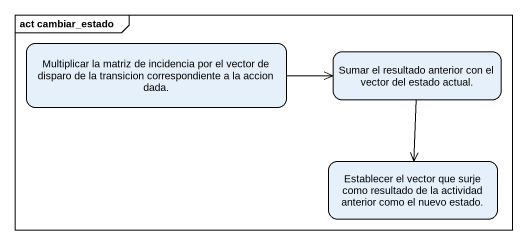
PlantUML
@startuml
mainframe act cambiar_estado
hide empty description
state "Multiplicar la matriz de incidencia por el vector de disparo de la transicion correspondiente a la accion dada." as Multiplicar_la_matriz_de
state "Sumar el resultado anterior con el vector del estado actual." as Sumar_el_resultado_anterior
state "Establecer el vector que surje como resultado de la actividad anterior como el nuevo estado." as Establecer_el_vector_que
Multiplicar_la_matriz_de -right-> Sumar_el_resultado_anterior
Sumar_el_resultado_anterior --> Establecer_el_vector_que
@enduml
